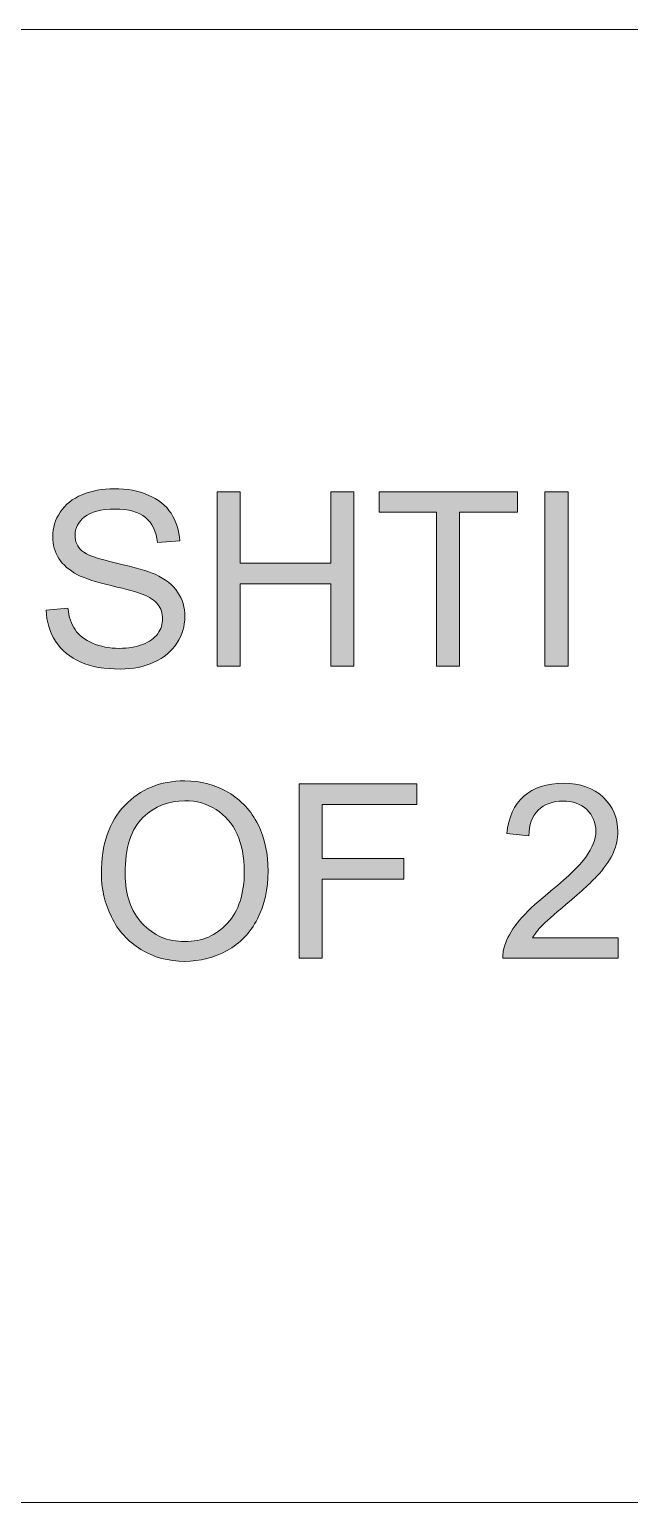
# Model space of a CAD drawing. Header units: inches. Extents: x -6.9 to 58.7, y -33.3 to 13.5.
# Drawn here: x 12.26 to 16.36, y -33.35 to -23.27 of the extents above; entities that cross this region are included whole.
import ezdxf

# ---------------------------------------------------------------- set-up
doc = ezdxf.new("R2010")
doc.units = ezdxf.units.IN
doc.header["$MEASUREMENT"] = 0
doc.layers.add('Layer 1', color=7, linetype='Continuous', lineweight=0)

# ---------------------------------------------------------------- blocks, each defined once
blk = doc.blocks.new('Block_1')
at = {"layer": 'Layer 1', "true_color": 0x000000, "transparency": 33554687}
h = blk.add_hatch(color=18, dxfattribs=at)
h.dxf.hatch_style = 2
edge = h.paths.add_edge_path()
edge.add_spline(control_points=[(12.372, -27.241), (12.372, -27.241), (12.521, -27.228), (12.521, -27.228), (12.528, -27.288), (12.544, -27.337), (12.57, -27.375), (12.596, -27.413), (12.636, -27.444), (12.69, -27.468), (12.744, -27.491), (12.805, -27.503), (12.873, -27.503), (12.933, -27.503), (12.986, -27.494), (13.033, -27.476), (13.079, -27.458), (13.113, -27.434), (13.136, -27.403), (13.158, -27.371), (13.169, -27.337), (13.169, -27.3), (13.169, -27.263), (13.158, -27.23), (13.137, -27.202), (13.115, -27.174), (13.079, -27.151), (13.029, -27.132), (12.997, -27.119), (12.926, -27.1), (12.817, -27.074), (12.707, -27.047), (12.631, -27.023), (12.587, -26.999), (12.53, -26.969), (12.487, -26.932), (12.459, -26.888), (12.431, -26.844), (12.417, -26.794), (12.417, -26.74), (12.417, -26.679), (12.434, -26.623), (12.469, -26.571), (12.503, -26.518), (12.553, -26.479), (12.618, -26.452), (12.684, -26.424), (12.757, -26.411), (12.837, -26.411), (12.926, -26.411), (13.004, -26.425), (13.071, -26.454), (13.139, -26.482), (13.191, -26.524), (13.227, -26.579), (13.263, -26.635), (13.283, -26.697), (13.286, -26.767), (13.286, -26.767), (13.134, -26.779), (13.134, -26.779), (13.126, -26.703), (13.099, -26.646), (13.052, -26.608), (13.005, -26.569), (12.935, -26.55), (12.844, -26.55), (12.748, -26.55), (12.679, -26.568), (12.635, -26.603), (12.591, -26.638), (12.57, -26.68), (12.57, -26.729), (12.57, -26.772), (12.585, -26.807), (12.616, -26.835), (12.646, -26.863), (12.726, -26.891), (12.854, -26.92), (12.982, -26.949), (13.07, -26.974), (13.118, -26.996), (13.187, -27.028), (13.239, -27.069), (13.272, -27.118), (13.305, -27.167), (13.321, -27.223), (13.321, -27.287), (13.321, -27.351), (13.303, -27.411), (13.267, -27.467), (13.231, -27.523), (13.178, -27.567), (13.11, -27.598), (13.042, -27.629), (12.966, -27.645), (12.88, -27.645), (12.772, -27.645), (12.682, -27.629), (12.609, -27.597), (12.536, -27.566), (12.479, -27.519), (12.437, -27.455), (12.396, -27.392), (12.374, -27.321), (12.372, -27.241)], knot_values=[0, 0, 0, 0, 1, 1, 1, 2, 2, 2, 3, 3, 3, 4, 4, 4, 5, 5, 5, 6, 6, 6, 7, 7, 7, 8, 8, 8, 9, 9, 9, 10, 10, 10, 11, 11, 11, 12, 12, 12, 13, 13, 13, 14, 14, 14, 15, 15, 15, 16, 16, 16, 17, 17, 17, 18, 18, 18, 19, 19, 19, 20, 20, 20, 21, 21, 21, 22, 22, 22, 23, 23, 23, 24, 24, 24, 25, 25, 25, 26, 26, 26, 27, 27, 27, 28, 28, 28, 29, 29, 29, 30, 30, 30, 31, 31, 31, 32, 32, 32, 33, 33, 33, 34, 34, 34, 35, 35, 35, 35], degree=3, periodic=0)
h = blk.add_hatch(color=18, dxfattribs=at)
h.dxf.hatch_style = 2
edge = h.paths.add_edge_path()
edge.add_spline(control_points=[(13.542, -27.624), (13.542, -27.624), (13.542, -26.431), (13.542, -26.431), (13.542, -26.431), (13.7, -26.431), (13.7, -26.431), (13.7, -26.431), (13.7, -26.921), (13.7, -26.921), (13.7, -26.921), (14.32, -26.921), (14.32, -26.921), (14.32, -26.921), (14.32, -26.431), (14.32, -26.431), (14.32, -26.431), (14.478, -26.431), (14.478, -26.431), (14.478, -26.431), (14.478, -27.624), (14.478, -27.624), (14.478, -27.624), (14.32, -27.624), (14.32, -27.624), (14.32, -27.624), (14.32, -27.062), (14.32, -27.062), (14.32, -27.062), (13.7, -27.062), (13.7, -27.062), (13.7, -27.062), (13.7, -27.624), (13.7, -27.624), (13.7, -27.624), (13.542, -27.624), (13.542, -27.624)], knot_values=[0, 0, 0, 0, 1, 1, 1, 2, 2, 2, 3, 3, 3, 4, 4, 4, 5, 5, 5, 6, 6, 6, 7, 7, 7, 8, 8, 8, 9, 9, 9, 10, 10, 10, 11, 11, 11, 12, 12, 12, 12], degree=3, periodic=0)
h = blk.add_hatch(color=18, dxfattribs=at)
h.dxf.hatch_style = 2
edge = h.paths.add_edge_path()
edge.add_spline(control_points=[(15.044, -27.624), (15.044, -27.624), (15.044, -26.572), (15.044, -26.572), (15.044, -26.572), (14.651, -26.572), (14.651, -26.572), (14.651, -26.572), (14.651, -26.431), (14.651, -26.431), (14.651, -26.431), (15.597, -26.431), (15.597, -26.431), (15.597, -26.431), (15.597, -26.572), (15.597, -26.572), (15.597, -26.572), (15.202, -26.572), (15.202, -26.572), (15.202, -26.572), (15.202, -27.624), (15.202, -27.624), (15.202, -27.624), (15.044, -27.624), (15.044, -27.624)], knot_values=[0, 0, 0, 0, 1, 1, 1, 2, 2, 2, 3, 3, 3, 4, 4, 4, 5, 5, 5, 6, 6, 6, 7, 7, 7, 8, 8, 8, 8], degree=3, periodic=0)
h = blk.add_hatch(color=18, dxfattribs=at)
h.dxf.hatch_style = 2
edge = h.paths.add_edge_path()
edge.add_spline(control_points=[(15.786, -27.624), (15.786, -27.624), (15.786, -26.431), (15.786, -26.431), (15.786, -26.431), (15.944, -26.431), (15.944, -26.431), (15.944, -26.431), (15.944, -27.624), (15.944, -27.624), (15.944, -27.624), (15.786, -27.624), (15.786, -27.624)], knot_values=[0, 0, 0, 0, 1, 1, 1, 2, 2, 2, 3, 3, 3, 4, 4, 4, 4], degree=3, periodic=0)
h = blk.add_hatch(color=18, dxfattribs=at)
h.dxf.hatch_style = 2
edge = h.paths.add_edge_path()
edge.add_spline(control_points=[(12.913, -29.046), (12.913, -29.189), (12.952, -29.303), (13.029, -29.385), (13.106, -29.468), (13.203, -29.51), (13.32, -29.51), (13.439, -29.51), (13.536, -29.468), (13.613, -29.384), (13.69, -29.301), (13.728, -29.182), (13.728, -29.029), (13.728, -28.931), (13.712, -28.847), (13.679, -28.774), (13.646, -28.702), (13.598, -28.646), (13.535, -28.606), (13.472, -28.566), (13.401, -28.546), (13.322, -28.546), (13.211, -28.546), (13.114, -28.584), (13.034, -28.661), (12.953, -28.738), (12.913, -28.866), (12.913, -29.046)], knot_values=[0, 0, 0, 0, 1, 1, 1, 2, 2, 2, 3, 3, 3, 4, 4, 4, 5, 5, 5, 6, 6, 6, 7, 7, 7, 8, 8, 8, 9, 9, 9, 9], degree=3, periodic=0)
edge = h.paths.add_edge_path()
edge.add_spline(control_points=[(12.75, -29.043), (12.75, -28.845), (12.803, -28.69), (12.91, -28.578), (13.016, -28.466), (13.153, -28.41), (13.321, -28.41), (13.432, -28.41), (13.531, -28.436), (13.619, -28.489), (13.708, -28.542), (13.775, -28.615), (13.822, -28.709), (13.868, -28.803), (13.891, -28.91), (13.891, -29.029), (13.891, -29.15), (13.867, -29.259), (13.818, -29.354), (13.769, -29.45), (13.7, -29.522), (13.61, -29.571), (13.521, -29.62), (13.424, -29.645), (13.321, -29.645), (13.208, -29.645), (13.108, -29.618), (13.02, -29.563), (12.931, -29.509), (12.864, -29.435), (12.819, -29.341), (12.773, -29.247), (12.75, -29.148), (12.75, -29.043)], knot_values=[0, 0, 0, 0, 1, 1, 1, 2, 2, 2, 3, 3, 3, 4, 4, 4, 5, 5, 5, 6, 6, 6, 7, 7, 7, 8, 8, 8, 9, 9, 9, 10, 10, 10, 11, 11, 11, 11], degree=3, periodic=0)
h = blk.add_hatch(color=18, dxfattribs=at)
h.dxf.hatch_style = 2
edge = h.paths.add_edge_path()
edge.add_spline(control_points=[(16.286, -29.484), (16.286, -29.484), (16.286, -29.624), (16.286, -29.624), (16.286, -29.624), (15.498, -29.624), (15.498, -29.624), (15.496, -29.589), (15.502, -29.555), (15.515, -29.523), (15.535, -29.469), (15.567, -29.416), (15.611, -29.364), (15.655, -29.312), (15.719, -29.252), (15.803, -29.183), (15.932, -29.077), (16.02, -28.993), (16.066, -28.931), (16.111, -28.868), (16.134, -28.81), (16.134, -28.754), (16.134, -28.696), (16.113, -28.647), (16.072, -28.607), (16.03, -28.568), (15.976, -28.548), (15.909, -28.548), (15.839, -28.548), (15.782, -28.569), (15.74, -28.611), (15.698, -28.653), (15.676, -28.712), (15.676, -28.787), (15.676, -28.787), (15.525, -28.771), (15.525, -28.771), (15.536, -28.659), (15.574, -28.574), (15.642, -28.515), (15.709, -28.456), (15.799, -28.426), (15.913, -28.426), (16.027, -28.426), (16.118, -28.458), (16.184, -28.522), (16.251, -28.585), (16.285, -28.664), (16.285, -28.758), (16.285, -28.805), (16.275, -28.852), (16.255, -28.898), (16.236, -28.944), (16.203, -28.993), (16.158, -29.044), (16.113, -29.095), (16.037, -29.165), (15.932, -29.254), (15.844, -29.328), (15.788, -29.378), (15.763, -29.404), (15.738, -29.43), (15.717, -29.457), (15.701, -29.484), (15.701, -29.484), (16.286, -29.484), (16.286, -29.484)], knot_values=[0, 0, 0, 0, 1, 1, 1, 2, 2, 2, 3, 3, 3, 4, 4, 4, 5, 5, 5, 6, 6, 6, 7, 7, 7, 8, 8, 8, 9, 9, 9, 10, 10, 10, 11, 11, 11, 12, 12, 12, 13, 13, 13, 14, 14, 14, 15, 15, 15, 16, 16, 16, 17, 17, 17, 18, 18, 18, 19, 19, 19, 20, 20, 20, 21, 21, 21, 22, 22, 22, 22], degree=3, periodic=0)
h = blk.add_hatch(color=18, dxfattribs=at)
h.dxf.hatch_style = 2
edge = h.paths.add_edge_path()
edge.add_spline(control_points=[(14.103, -29.624), (14.103, -29.624), (14.103, -28.431), (14.103, -28.431), (14.103, -28.431), (14.908, -28.431), (14.908, -28.431), (14.908, -28.431), (14.908, -28.572), (14.908, -28.572), (14.908, -28.572), (14.261, -28.572), (14.261, -28.572), (14.261, -28.572), (14.261, -28.942), (14.261, -28.942), (14.261, -28.942), (14.82, -28.942), (14.82, -28.942), (14.82, -28.942), (14.82, -29.082), (14.82, -29.082), (14.82, -29.082), (14.261, -29.082), (14.261, -29.082), (14.261, -29.082), (14.261, -29.624), (14.261, -29.624), (14.261, -29.624), (14.103, -29.624), (14.103, -29.624)], knot_values=[0, 0, 0, 0, 1, 1, 1, 2, 2, 2, 3, 3, 3, 4, 4, 4, 5, 5, 5, 6, 6, 6, 7, 7, 7, 8, 8, 8, 9, 9, 9, 10, 10, 10, 10], degree=3, periodic=0)
at = {"layer": 'Layer 1'}
for points, knots in [([(12.372, -27.241), (12.372, -27.241), (12.521, -27.228), (12.521, -27.228), (12.528, -27.288), (12.544, -27.337), (12.57, -27.375), (12.596, -27.413), (12.636, -27.444), (12.69, -27.468), (12.744, -27.491), (12.805, -27.503), (12.873, -27.503), (12.933, -27.503), (12.986, -27.494), (13.033, -27.476), (13.079, -27.458), (13.113, -27.434), (13.136, -27.403), (13.158, -27.371), (13.169, -27.337), (13.169, -27.3), (13.169, -27.263), (13.158, -27.23), (13.137, -27.202), (13.115, -27.174), (13.079, -27.151), (13.029, -27.132), (12.997, -27.119), (12.926, -27.1), (12.817, -27.074), (12.707, -27.047), (12.631, -27.023), (12.587, -26.999), (12.53, -26.969), (12.487, -26.932), (12.459, -26.888), (12.431, -26.844), (12.417, -26.794), (12.417, -26.74), (12.417, -26.679), (12.434, -26.623), (12.469, -26.571), (12.503, -26.518), (12.553, -26.479), (12.618, -26.452), (12.684, -26.424), (12.757, -26.411), (12.837, -26.411), (12.926, -26.411), (13.004, -26.425), (13.071, -26.454), (13.139, -26.482), (13.191, -26.524), (13.227, -26.579), (13.263, -26.635), (13.283, -26.697), (13.286, -26.767), (13.286, -26.767), (13.134, -26.779), (13.134, -26.779), (13.126, -26.703), (13.099, -26.646), (13.052, -26.608), (13.005, -26.569), (12.935, -26.55), (12.844, -26.55), (12.748, -26.55), (12.679, -26.568), (12.635, -26.603), (12.591, -26.638), (12.57, -26.68), (12.57, -26.729), (12.57, -26.772), (12.585, -26.807), (12.616, -26.835), (12.646, -26.863), (12.726, -26.891), (12.854, -26.92), (12.982, -26.949), (13.07, -26.974), (13.118, -26.996), (13.187, -27.028), (13.239, -27.069), (13.272, -27.118), (13.305, -27.167), (13.321, -27.223), (13.321, -27.287), (13.321, -27.351), (13.303, -27.411), (13.267, -27.467), (13.231, -27.523), (13.178, -27.567), (13.11, -27.598), (13.042, -27.629), (12.966, -27.645), (12.88, -27.645), (12.772, -27.645), (12.682, -27.629), (12.609, -27.597), (12.536, -27.566), (12.479, -27.519), (12.437, -27.455), (12.396, -27.392), (12.374, -27.321), (12.372, -27.241)], [0, 0, 0, 0, 1, 1, 1, 2, 2, 2, 3, 3, 3, 4, 4, 4, 5, 5, 5, 6, 6, 6, 7, 7, 7, 8, 8, 8, 9, 9, 9, 10, 10, 10, 11, 11, 11, 12, 12, 12, 13, 13, 13, 14, 14, 14, 15, 15, 15, 16, 16, 16, 17, 17, 17, 18, 18, 18, 19, 19, 19, 20, 20, 20, 21, 21, 21, 22, 22, 22, 23, 23, 23, 24, 24, 24, 25, 25, 25, 26, 26, 26, 27, 27, 27, 28, 28, 28, 29, 29, 29, 30, 30, 30, 31, 31, 31, 32, 32, 32, 33, 33, 33, 34, 34, 34, 35, 35, 35, 35]), ([(13.542, -27.624), (13.542, -27.624), (13.542, -26.431), (13.542, -26.431), (13.542, -26.431), (13.7, -26.431), (13.7, -26.431), (13.7, -26.431), (13.7, -26.921), (13.7, -26.921), (13.7, -26.921), (14.32, -26.921), (14.32, -26.921), (14.32, -26.921), (14.32, -26.431), (14.32, -26.431), (14.32, -26.431), (14.478, -26.431), (14.478, -26.431), (14.478, -26.431), (14.478, -27.624), (14.478, -27.624), (14.478, -27.624), (14.32, -27.624), (14.32, -27.624), (14.32, -27.624), (14.32, -27.062), (14.32, -27.062), (14.32, -27.062), (13.7, -27.062), (13.7, -27.062), (13.7, -27.062), (13.7, -27.624), (13.7, -27.624), (13.7, -27.624), (13.542, -27.624), (13.542, -27.624)], [0, 0, 0, 0, 1, 1, 1, 2, 2, 2, 3, 3, 3, 4, 4, 4, 5, 5, 5, 6, 6, 6, 7, 7, 7, 8, 8, 8, 9, 9, 9, 10, 10, 10, 11, 11, 11, 12, 12, 12, 12]), ([(15.044, -27.624), (15.044, -27.624), (15.044, -26.572), (15.044, -26.572), (15.044, -26.572), (14.651, -26.572), (14.651, -26.572), (14.651, -26.572), (14.651, -26.431), (14.651, -26.431), (14.651, -26.431), (15.597, -26.431), (15.597, -26.431), (15.597, -26.431), (15.597, -26.572), (15.597, -26.572), (15.597, -26.572), (15.202, -26.572), (15.202, -26.572), (15.202, -26.572), (15.202, -27.624), (15.202, -27.624), (15.202, -27.624), (15.044, -27.624), (15.044, -27.624)], [0, 0, 0, 0, 1, 1, 1, 2, 2, 2, 3, 3, 3, 4, 4, 4, 5, 5, 5, 6, 6, 6, 7, 7, 7, 8, 8, 8, 8]), ([(15.786, -27.624), (15.786, -27.624), (15.786, -26.431), (15.786, -26.431), (15.786, -26.431), (15.944, -26.431), (15.944, -26.431), (15.944, -26.431), (15.944, -27.624), (15.944, -27.624), (15.944, -27.624), (15.786, -27.624), (15.786, -27.624)], [0, 0, 0, 0, 1, 1, 1, 2, 2, 2, 3, 3, 3, 4, 4, 4, 4]), ([(12.75, -29.043), (12.75, -28.845), (12.803, -28.69), (12.91, -28.578), (13.016, -28.466), (13.153, -28.41), (13.321, -28.41), (13.432, -28.41), (13.531, -28.436), (13.619, -28.489), (13.708, -28.542), (13.775, -28.615), (13.822, -28.709), (13.868, -28.803), (13.891, -28.91), (13.891, -29.029), (13.891, -29.15), (13.867, -29.259), (13.818, -29.354), (13.769, -29.45), (13.7, -29.522), (13.61, -29.571), (13.521, -29.62), (13.424, -29.645), (13.321, -29.645), (13.208, -29.645), (13.108, -29.618), (13.02, -29.563), (12.931, -29.509), (12.864, -29.435), (12.819, -29.341), (12.773, -29.247), (12.75, -29.148), (12.75, -29.043)], [0, 0, 0, 0, 1, 1, 1, 2, 2, 2, 3, 3, 3, 4, 4, 4, 5, 5, 5, 6, 6, 6, 7, 7, 7, 8, 8, 8, 9, 9, 9, 10, 10, 10, 11, 11, 11, 11]), ([(16.286, -29.484), (16.286, -29.484), (16.286, -29.624), (16.286, -29.624), (16.286, -29.624), (15.498, -29.624), (15.498, -29.624), (15.496, -29.589), (15.502, -29.555), (15.515, -29.523), (15.535, -29.469), (15.567, -29.416), (15.611, -29.364), (15.655, -29.312), (15.719, -29.252), (15.803, -29.183), (15.932, -29.077), (16.02, -28.993), (16.066, -28.931), (16.111, -28.868), (16.134, -28.81), (16.134, -28.754), (16.134, -28.696), (16.113, -28.647), (16.072, -28.607), (16.03, -28.568), (15.976, -28.548), (15.909, -28.548), (15.839, -28.548), (15.782, -28.569), (15.74, -28.611), (15.698, -28.653), (15.676, -28.712), (15.676, -28.787), (15.676, -28.787), (15.525, -28.771), (15.525, -28.771), (15.536, -28.659), (15.574, -28.574), (15.642, -28.515), (15.709, -28.456), (15.799, -28.426), (15.913, -28.426), (16.027, -28.426), (16.118, -28.458), (16.184, -28.522), (16.251, -28.585), (16.285, -28.664), (16.285, -28.758), (16.285, -28.805), (16.275, -28.852), (16.255, -28.898), (16.236, -28.944), (16.203, -28.993), (16.158, -29.044), (16.113, -29.095), (16.037, -29.165), (15.932, -29.254), (15.844, -29.328), (15.788, -29.378), (15.763, -29.404), (15.738, -29.43), (15.717, -29.457), (15.701, -29.484), (15.701, -29.484), (16.286, -29.484), (16.286, -29.484)], [0, 0, 0, 0, 1, 1, 1, 2, 2, 2, 3, 3, 3, 4, 4, 4, 5, 5, 5, 6, 6, 6, 7, 7, 7, 8, 8, 8, 9, 9, 9, 10, 10, 10, 11, 11, 11, 12, 12, 12, 13, 13, 13, 14, 14, 14, 15, 15, 15, 16, 16, 16, 17, 17, 17, 18, 18, 18, 19, 19, 19, 20, 20, 20, 21, 21, 21, 22, 22, 22, 22]), ([(14.103, -29.624), (14.103, -29.624), (14.103, -28.431), (14.103, -28.431), (14.103, -28.431), (14.908, -28.431), (14.908, -28.431), (14.908, -28.431), (14.908, -28.572), (14.908, -28.572), (14.908, -28.572), (14.261, -28.572), (14.261, -28.572), (14.261, -28.572), (14.261, -28.942), (14.261, -28.942), (14.261, -28.942), (14.82, -28.942), (14.82, -28.942), (14.82, -28.942), (14.82, -29.082), (14.82, -29.082), (14.82, -29.082), (14.261, -29.082), (14.261, -29.082), (14.261, -29.082), (14.261, -29.624), (14.261, -29.624), (14.261, -29.624), (14.103, -29.624), (14.103, -29.624)], [0, 0, 0, 0, 1, 1, 1, 2, 2, 2, 3, 3, 3, 4, 4, 4, 5, 5, 5, 6, 6, 6, 7, 7, 7, 8, 8, 8, 9, 9, 9, 10, 10, 10, 10]), ([(12.913, -29.046), (12.913, -29.189), (12.952, -29.303), (13.029, -29.385), (13.106, -29.468), (13.203, -29.51), (13.32, -29.51), (13.439, -29.51), (13.536, -29.468), (13.613, -29.384), (13.69, -29.301), (13.728, -29.182), (13.728, -29.029), (13.728, -28.931), (13.712, -28.847), (13.679, -28.774), (13.646, -28.702), (13.598, -28.646), (13.535, -28.606), (13.472, -28.566), (13.401, -28.546), (13.322, -28.546), (13.211, -28.546), (13.114, -28.584), (13.034, -28.661), (12.953, -28.738), (12.913, -28.866), (12.913, -29.046)], [0, 0, 0, 0, 1, 1, 1, 2, 2, 2, 3, 3, 3, 4, 4, 4, 5, 5, 5, 6, 6, 6, 7, 7, 7, 8, 8, 8, 9, 9, 9, 9])]:
    blk.add_open_spline(points, degree=3, knots=knots, dxfattribs=at)
blk = doc.blocks.new('Block_0')
at = {"layer": 'Layer 1'}
blk.add_blockref('Block_1', (0, 0), dxfattribs=at)

msp = doc.modelspace()

# ---------------------------------------------------------------- linework, layer by layer
at = {"layer": 'Layer 1', "color": 18, "lineweight": 5, "true_color": 0x000000}
msp.add_lwpolyline([(58.718, -33.349), (-6.869, -33.349), (-6.869, -23.268), (58.718, -23.268)], close=True, dxfattribs=at)

# ---------------------------------------------------------------- block references
at = {"layer": 'Layer 1'}
msp.add_blockref('Block_0', (0, 0), dxfattribs=at)

doc.saveas('drawing.dxf')
